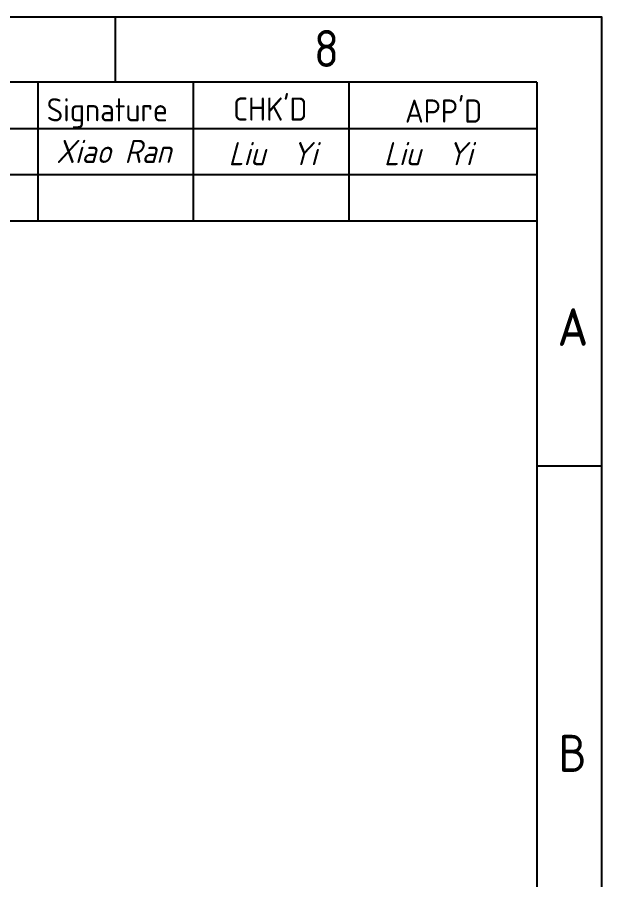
# Model space of a CAD drawing. Header units: inches. Extents: x 32166 to 66782, y 2386 to 7162.
# Drawn here: x 34381 to 34772, y 3651 to 4229 of the extents above; entities that cross this region are included whole.
import ezdxf
from ezdxf.enums import TextEntityAlignment as Align

# ---------------------------------------------------------------- set-up
doc = ezdxf.new("R2010")
doc.units = ezdxf.units.IN
doc.header["$LTSCALE"] = 0.64311
doc.header["$MEASUREMENT"] = 0
doc.layers.get('0').update_dxf_attribs({"linetype": 'CONTINUOUS'})
doc.styles.add('ISO Proportional', font='isocp')

msp = doc.modelspace()

# ---------------------------------------------------------------- linework, layer by layer
for p, q in [((34446.37, 4228.61), (34446.37, 4185.17)), ((34728.68, 4185.17), (32209.64, 4185.17)), ((34394.79, 4092.11), (34394.79, 4185.17)), ((34498.84, 4092.11), (34498.84, 4185.17)), ((34602.9, 4092.11), (34602.9, 4185.17)), ((34728.68, 4185.17), (34728.68, 2429.29)), ((33519.95, 4154.15), (34728.68, 4154.15)), ((33519.95, 4123.13), (34728.68, 4123.13)), ((33519.95, 4092.11), (34728.68, 4092.11)), ((34772.11, 3927.69), (34728.68, 3927.69))]:
    msp.add_line(p, q)
msp.add_lwpolyline([(32166.21, 2385.86), (34772.11, 2385.86), (34772.11, 4228.61), (32166.21, 4228.61)], close=True)

# ---------------------------------------------------------------- texts
at = {"style": 'ISO Proportional'}
for s, p in [('8', (34587.8, 4207.7)), ('A', (34752.59, 4020.75)), ('A', (34753.03, 4021.2)), ('B', (34752.59, 3735.34))]:
    msp.add_text(s, height=24.82, dxfattribs=at).set_placement(p, align=Align.MIDDLE)
msp.add_text('Signature', height=15.511, dxfattribs=at).set_placement((34400.45, 4166.56), align=Align.MIDDLE_LEFT)
for s, p in [("CHK'D", (34525.28, 4159.31)), ("APP'D", (34640.37, 4157.98))]:
    msp.add_text(s, height=15.511, dxfattribs=at).set_placement(p)
at = {"style": 'ISO Proportional', "oblique": 15}
for s, p in [('Xiao Ran', (34406.74, 4138.68)), ('Liu  Yi', (34522.18, 4137.22)), ('Liu  Yi', (34626.24, 4137.22))]:
    msp.add_text(s, height=15.511, dxfattribs=at).set_placement(p, align=Align.MIDDLE_LEFT)

doc.saveas('drawing.dxf')
